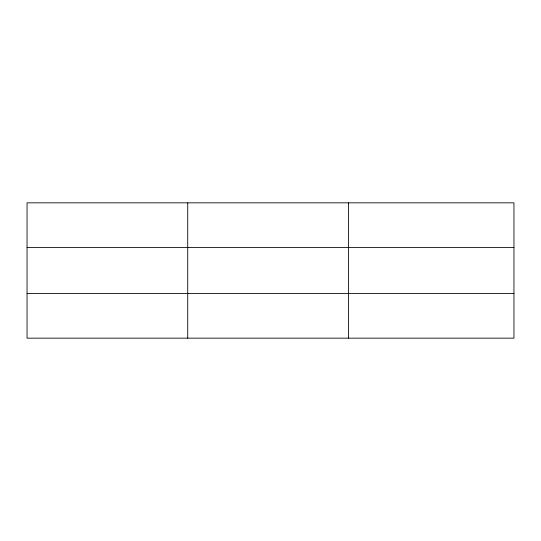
<?xml version="1.0" encoding="UTF-8"?>
<svg xmlns="http://www.w3.org/2000/svg" width="541" height="541" viewBox="0 0 541 541"><rect width="100%" height="100%" fill="white"/><g stroke="black" fill="none" stroke-linecap="round" stroke-linejoin="round"><path stroke-width="0.81" d="M187.727 338.159L187.727 202.841M348.404 338.159L348.404 202.841M513.95 293.506L513.95 338.159L27.05 338.159L27.05 202.841L513.95 202.841L513.95 293.506L27.05 293.506M27.05 247.494L513.95 247.494"/></g></svg>
